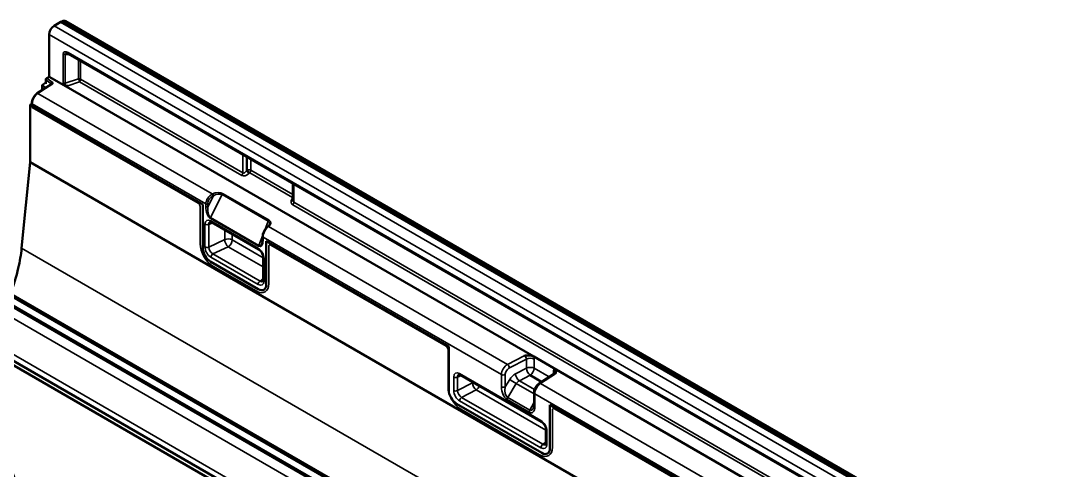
# Model space of a CAD drawing. Header units: millimetres. Extents: x 0 to 1485, y 0 to 1050.
# Drawn here: x 112.8 to 296.8, y 279.5 to 359.6 of the extents above; entities that cross this region are included whole.
import ezdxf

# ---------------------------------------------------------------- set-up
doc = ezdxf.new("R2010")
doc.units = ezdxf.units.MM
doc.header["$LTSCALE"] = 2.5
doc.layers.add('Sichtbar (ISO)', color=7, linetype='Continuous', lineweight=50)
doc.layers.add('Sichtbar schmal (ISO)', color=7, linetype='Continuous', lineweight=35)

msp = doc.modelspace()

# ---------------------------------------------------------------- linework, layer by layer
at = {"layer": 'Sichtbar (ISO)'}
for p, q in [((120.039, 359.409), (118.801, 358.695)), ((120.308, 359.532), (120.039, 359.409)), ((296.462, 257.551), (120.039, 359.409)), ((297.263, 257.688), (120.84, 359.546)), ((117.917, 349.611), (117.917, 357.164)), ((291.061, 255.739), (121.403, 353.692)), ((117.917, 349.611), (117.496, 349.368)), ((120.539, 348.098), (117.917, 349.611)), ((118.353, 348.305), (115.809, 346.674)), ((116.68, 348.113), (117.318, 348.598)), ((116.68, 348.113), (117.333, 347.651)), ((116.68, 347.232), (116.68, 348.113)), ((117.318, 348.361), (117.318, 349.061)), ((204.328, 299.722), (120.539, 348.098)), ((114.857, 344.837), (114.558, 344.61)), ((145.318, 326.851), (114.558, 344.61)), ((114.558, 344.61), (114.558, 334.404)), ((114.857, 344.906), (114.857, 344.507)), ((114.558, 334.404), (113.027, 319.044)), ((465.283, 131.913), (114.558, 334.404)), ((71.955, 331.648), (248.378, 229.79)), ((73.818, 332.425), (250.241, 230.567)), ((161.378, 330.612), (161.378, 327.588)), ((145.318, 319.095), (145.318, 326.851)), ((146.865, 323.707), (155.291, 318.842)), ((423.918, 117.828), (70.364, 321.952)), ((70.541, 322.667), (246.964, 220.809)), ((156.929, 322.95), (156.906, 322.934)), ((70.541, 321.85), (246.964, 219.992)), ((156.01, 321.146), (156.01, 320.668)), ((189.158, 301.54), (156.631, 320.319)), ((156.631, 320.319), (156.631, 312.563)), ((155.217, 311.746), (146.732, 316.645)), ((156.096, 317.448), (156.096, 313.4)), ((189.158, 293.783), (189.158, 301.54)), ((207.929, 297.643), (204.328, 299.722)), ((191.211, 296.471), (205.697, 288.108)), ((203.682, 296.421), (205.726, 295.241)), ((207.992, 296.694), (205.273, 294.95)), ((291.719, 249.267), (207.929, 297.643)), ((204.373, 293.283), (204.373, 291.108)), ((205.775, 282.556), (190.572, 291.334)), ((246.434, 268.472), (207.189, 291.13)), ((207.189, 291.13), (207.189, 283.373)), ((206.503, 286.706), (206.503, 284.297))]:
    msp.add_line(p, q, dxfattribs=at)
for centre, major_axis, ratio, start_param, end_param in [((118.801, 357.674), (-0.625, -1.083), 0.5773503, 3.9269908, 5.4977871), ((120.215, 358.464), (0.625, 1.083), 0.5773503, 0, 0.6806784), ((117.496, 349.164), (-0.126, -0.217), 0.5773419, 3.9308033, 5.5015996), ((146.732, 318.278), (-1, 1.732), 0.5773503, 0.7853982, 2.3561945), ((155.217, 313.379), (1, -1.732), 0.5773503, 5.4977871, 7.0685835), ((190.572, 292.967), (-1, 1.732), 0.5773503, 0.7853982, 2.3561945), ((205.775, 284.189), (1, -1.732), 0.5773503, 5.4977871, 7.0685835)]:
    msp.add_ellipse(centre, major_axis=major_axis, ratio=ratio, start_param=start_param, end_param=end_param, dxfattribs=at)
for points, knots in [([(121.403, 353.692), (121.38, 353.705), (121.357, 353.717), (121.314, 353.739), (121.293, 353.748), (121.255, 353.764), (121.237, 353.77), (121.205, 353.78), (121.191, 353.784), (121.167, 353.789), (121.158, 353.79), (121.151, 353.791)], [4.9585859, 4.9585859, 4.9585859, 4.9585859, 5.0563359, 5.0563359, 5.1540859, 5.1540859, 5.2518359, 5.2518359, 5.3495859, 5.3495859, 5.4473359, 5.4473359, 5.4473359, 5.4473359]), ([(118.353, 348.305), (118.36, 348.31), (118.365, 348.314), (118.372, 348.32), (118.374, 348.322), (118.375, 348.323), (118.375, 348.323), (118.375, 348.323)], [3.19395253, 3.19395253, 3.19395253, 3.19395253, 3.34056019, 3.34056019, 3.48716785, 3.48716785, 3.52208117, 3.52208117, 3.52208117, 3.52208117]), ([(121.246, 348.012), (121.243, 348.011), (121.241, 348.011), (121.093, 348.001), (120.965, 347.999), (120.789, 348.015), (120.727, 348.025), (120.622, 348.057), (120.578, 348.075), (120.539, 348.098)], [-0.00147736, -0.00147736, -0.00147736, -0.00147736, 0, 0, 0.09465533, 0.09465533, 0.14829094, 0.14829094, 0.19047773, 0.19047773, 0.19047773, 0.19047773]), ([(115.809, 346.674), (115.703, 346.606), (115.601, 346.52), (115.41, 346.323), (115.322, 346.211), (115.164, 345.97), (115.094, 345.84), (114.98, 345.575), (114.935, 345.438), (114.873, 345.168), (114.857, 345.034), (114.857, 344.906)], [-1.5707963, -1.5707963, -1.5707963, -1.5707963, -1.2566371, -1.2566371, -0.9424778, -0.9424778, -0.6283185, -0.6283185, -0.3141593, -0.3141593, 0, 0, 0, 0]), ([(146.865, 323.707), (146.834, 323.725), (146.804, 323.74), (146.751, 323.762), (146.727, 323.77), (146.686, 323.781), (146.669, 323.783), (146.642, 323.785), (146.633, 323.785), (146.621, 323.783), (146.619, 323.783), (146.618, 323.782)], [-0.77993495, -0.77993495, -0.77993495, -0.77993495, -0.64466595, -0.64466595, -0.50939694, -0.50939694, -0.37412793, -0.37412793, -0.23885892, -0.23885892, -0.10358992, -0.10358992, -0.10358992, -0.10358992]), ([(156.01, 321.146), (156.01, 321.273), (156.026, 321.406), (156.083, 321.676), (156.125, 321.813), (156.233, 322.081), (156.298, 322.211), (156.447, 322.456), (156.53, 322.57), (156.709, 322.773), (156.805, 322.862), (156.906, 322.934)], [0, 0, 0, 0, 0.3141593, 0.3141593, 0.6283185, 0.6283185, 0.9424778, 0.9424778, 1.2566371, 1.2566371, 1.5707963, 1.5707963, 1.5707963, 1.5707963]), ([(156.929, 322.95), (156.958, 322.971), (156.985, 322.992), (157.034, 323.035), (157.057, 323.056), (157.097, 323.099), (157.115, 323.12), (157.147, 323.162), (157.16, 323.182), (157.182, 323.221), (157.191, 323.24), (157.198, 323.258)], [4.71238898, 4.71238898, 4.71238898, 4.71238898, 4.82100907, 4.82100907, 4.92962917, 4.92962917, 5.03824926, 5.03824926, 5.14686936, 5.14686936, 5.25548945, 5.25548945, 5.25548945, 5.25548945]), ([(155.899, 319.938), (155.913, 319.972), (155.925, 320.01), (155.948, 320.092), (155.959, 320.136), (155.977, 320.229), (155.985, 320.279), (155.997, 320.383), (156.002, 320.437), (156.008, 320.55), (156.01, 320.608), (156.01, 320.668)], [0.89985535, 0.89985535, 0.89985535, 0.89985535, 1.00847545, 1.00847545, 1.11709554, 1.11709554, 1.22571564, 1.22571564, 1.33433573, 1.33433573, 1.44295583, 1.44295583, 1.44295583, 1.44295583]), ([(113.027, 319.044), (112.913, 317.9), (112.716, 316.722), (112.089, 314.009), (111.613, 312.474), (111.021, 310.945)], [-13.0775623, -13.0775623, -13.0775623, -13.0775623, -12.2791732, -12.2791732, -11.2703504, -11.2703504, -11.2703504, -11.2703504]), ([(156.096, 317.448), (156.096, 317.514), (156.089, 317.591), (156.056, 317.76), (156.029, 317.852), (155.957, 318.043), (155.911, 318.141), (155.802, 318.329), (155.74, 318.42), (155.609, 318.582), (155.539, 318.653), (155.409, 318.766), (155.347, 318.81), (155.291, 318.842)], [-0.779935, -0.779935, -0.779935, -0.779935, -0.5315834, -0.5315834, -0.2717127, -0.2717127, -0.0034149, -0.0034149, 0.2679019, 0.2679019, 0.536284, 0.536284, 0.779935, 0.779935, 0.779935, 0.779935]), ([(156.036, 313.148), (156.036, 313.148), (156.038, 313.149), (156.044, 313.157), (156.049, 313.163), (156.06, 313.185), (156.067, 313.2), (156.08, 313.241), (156.085, 313.267), (156.094, 313.327), (156.096, 313.361), (156.096, 313.4)], [-0.72725902, -0.72725902, -0.72725902, -0.72725902, -0.58180722, -0.58180722, -0.43635541, -0.43635541, -0.29090361, -0.29090361, -0.1454518, -0.1454518, 0, 0, 0, 0]), ([(204.328, 299.722), (204.223, 299.783), (204.098, 299.831), (203.776, 299.912), (203.595, 299.929), (203.17, 299.945), (202.892, 299.918), (202.622, 299.892), (202.621, 299.892), (202.62, 299.892)], [0, 0, 0, 0, 0.08967806, 0.08967806, 0.20998507, 0.20998507, 0.4517981, 0.4517981, 0.45295355, 0.45295355, 0.45295355, 0.45295355]), ([(191.211, 296.471), (191.179, 296.489), (191.149, 296.504), (191.095, 296.527), (191.07, 296.535), (191.029, 296.545), (191.012, 296.547), (190.987, 296.548), (190.978, 296.548), (190.968, 296.546), (190.966, 296.545), (190.966, 296.545)], [-0.4598187, -0.4598187, -0.4598187, -0.4598187, -0.31974524, -0.31974524, -0.17967178, -0.17967178, -0.03959831, -0.03959831, 0.10047515, 0.10047515, 0.24054861, 0.24054861, 0.24054861, 0.24054861]), ([(208.224, 296.656), (208.224, 296.657), (208.224, 296.658), (208.27, 296.814), (208.316, 296.974), (208.288, 297.22), (208.259, 297.324), (208.118, 297.51), (208.035, 297.582), (207.929, 297.643)], [-0.0007807, -0.0007807, -0.0007807, -0.0007807, 0, 0, 0.16338726, 0.16338726, 0.24467583, 0.24467583, 0.30526914, 0.30526914, 0.30526914, 0.30526914]), ([(208.164, 296.901), (208.164, 296.901), (208.163, 296.898), (208.159, 296.884), (208.153, 296.869), (208.129, 296.826), (208.111, 296.8), (208.061, 296.745), (208.029, 296.717), (207.992, 296.694)], [0.21167974, 0.21167974, 0.21167974, 0.21167974, 0.30312438, 0.30312438, 0.45468658, 0.45468658, 0.60624877, 0.60624877, 0.75781096, 0.75781096, 0.75781096, 0.75781096]), ([(205.273, 294.95), (205.165, 294.881), (205.067, 294.798), (204.886, 294.61), (204.804, 294.506), (204.658, 294.284), (204.595, 294.166), (204.489, 293.921), (204.448, 293.795), (204.39, 293.54), (204.373, 293.412), (204.373, 293.283)], [-1.5707963, -1.5707963, -1.5707963, -1.5707963, -1.2566371, -1.2566371, -0.9424778, -0.9424778, -0.6283185, -0.6283185, -0.3141593, -0.3141593, 0, 0, 0, 0]), ([(204.373, 291.108), (204.373, 291.053), (204.371, 291), (204.364, 290.9), (204.358, 290.852), (204.344, 290.764), (204.336, 290.722), (204.316, 290.648), (204.305, 290.614), (204.283, 290.555), (204.271, 290.53), (204.26, 290.509)], [-1.4967652, -1.4967652, -1.4967652, -1.4967652, -1.38113706, -1.38113706, -1.26550892, -1.26550892, -1.14988077, -1.14988077, -1.03425263, -1.03425263, -0.91862448, -0.91862448, -0.91862448, -0.91862448]), ([(206.503, 286.706), (206.503, 286.773), (206.496, 286.85), (206.463, 287.02), (206.436, 287.114), (206.363, 287.306), (206.316, 287.406), (206.207, 287.596), (206.144, 287.687), (206.012, 287.849), (205.943, 287.921), (205.813, 288.033), (205.752, 288.076), (205.697, 288.108)], [-1.105507, -1.105507, -1.105507, -1.105507, -0.8565333, -0.8565333, -0.5948252, -0.5948252, -0.3242428, -0.3242428, -0.051128, -0.051128, 0.2177651, 0.2177651, 0.4598187, 0.4598187, 0.4598187, 0.4598187]), ([(206.443, 284.044), (206.443, 284.044), (206.443, 284.044), (206.449, 284.05), (206.453, 284.056), (206.465, 284.077), (206.472, 284.092), (206.485, 284.133), (206.492, 284.159), (206.5, 284.221), (206.503, 284.257), (206.503, 284.297)], [-0.75781096, -0.75781096, -0.75781096, -0.75781096, -0.60624877, -0.60624877, -0.45468658, -0.45468658, -0.30312438, -0.30312438, -0.15156219, -0.15156219, 0, 0, 0, 0])]:
    msp.add_open_spline(points, degree=3, knots=knots, dxfattribs=at)
at = {"layer": 'Sichtbar schmal (ISO)'}
for p, q in [((295.224, 256.837), (118.801, 358.695)), ((296.731, 257.674), (120.308, 359.532)), ((294.34, 255.306), (117.917, 357.164)), ((120.422, 353.7), (120.422, 348.539)), ((120.776, 348.454), (120.776, 353.615)), ((120.776, 353.615), (121.698, 353.521)), ((290.958, 255.968), (121.3, 353.921)), ((123.19, 352.66), (123.19, 349.259)), ((123.544, 349.174), (123.544, 352.456)), ((115.944, 346.668), (118.488, 348.299)), ((117.318, 349.061), (118.308, 348.381)), ((118.499, 348.677), (117.496, 349.368)), ((118.308, 348.381), (118.308, 348.276)), ((123.19, 349.259), (120.776, 348.454)), ((121.246, 348.012), (123.367, 348.719)), ((123.367, 348.719), (152.269, 332.032)), ((152.446, 332.488), (123.544, 349.174)), ((147.019, 328.727), (115.944, 346.668)), ((114.93, 344.804), (145.866, 326.943)), ((114.93, 344.171), (114.93, 344.804)), ((144.5, 327.099), (114.93, 344.171)), ((152.446, 335.769), (152.446, 332.488)), ((153.086, 332.845), (153.086, 335.4)), ((153.23, 335.316), (153.23, 332.985)), ((153.871, 332.953), (153.871, 334.947)), ((153.23, 332.985), (153.086, 332.845)), ((161.378, 328.619), (153.871, 332.953)), ((71.686, 331.46), (248.109, 229.602)), ((73.193, 332.363), (249.616, 230.505)), ((153.549, 332.357), (153.694, 332.497)), ((153.694, 332.497), (161.336, 328.085)), ((70.895, 329.988), (247.318, 228.13)), ((161.524, 327.246), (161.524, 330.528)), ((147.204, 328.424), (146.2, 326.455)), ((146.71, 324.504), (148.805, 328.61)), ((147.047, 328.74), (147.019, 328.727)), ((147.176, 328.411), (147.204, 328.424)), ((148.805, 328.61), (156.999, 323.879)), ((157.144, 324.05), (148.95, 328.78)), ((161.336, 328.085), (161.235, 327.92)), ((144.852, 319.837), (144.852, 326.488)), ((145.866, 326.943), (145.866, 326.465)), ((146.2, 326.455), (146.2, 326.933)), ((161.347, 326.791), (253.385, 273.653)), ((253.562, 274.108), (161.524, 327.246)), ((146.678, 324.369), (155.271, 319.408)), ((155.303, 319.543), (146.71, 324.504)), ((155.188, 319.071), (146.761, 323.936)), ((156.999, 323.879), (156.43, 322.425)), ((247.318, 221.72), (70.895, 323.578)), ((145.706, 323.327), (145.706, 319.279)), ((146.375, 323.307), (147.105, 323.568)), ((146.375, 319.258), (146.375, 323.307)), ((149.232, 322.34), (149.232, 320.594)), ((157.051, 322.935), (157.074, 322.951)), ((199.643, 298.344), (157.051, 322.935)), ((149.232, 320.594), (146.375, 319.258)), ((150.568, 320.554), (150.568, 321.569)), ((156.096, 317.362), (150.568, 320.554)), ((156.029, 321.399), (155.303, 319.543)), ((156.083, 321.044), (198.545, 296.529)), ((156.083, 320.565), (156.083, 321.044)), ((463.752, 116.553), (113.027, 319.044)), ((147.126, 318.05), (149.861, 319.329)), ((149.861, 319.329), (156.096, 315.729)), ((157.097, 319.418), (157.097, 312.767)), ((188.694, 301.584), (157.449, 319.623)), ((146.773, 317.438), (155.176, 312.586)), ((155.53, 313.199), (147.126, 318.05)), ((156.243, 313.195), (156.243, 317.244)), ((154.808, 311.435), (147.141, 315.862)), ((156.096, 313.603), (155.53, 313.199)), ((189.046, 294.321), (189.046, 300.972)), ((202.62, 299.892), (199.643, 298.344)), ((199.978, 297.722), (203.013, 299.299)), ((203.013, 299.299), (203.013, 297.666)), ((204.389, 297.645), (204.389, 299.278)), ((190.74, 296.075), (191.421, 296.35)), ((205.593, 288.337), (191.108, 296.7)), ((198.545, 296.529), (198.545, 294.353)), ((199.234, 294.343), (199.234, 296.518)), ((203.013, 297.666), (201.089, 296.666)), ((201.758, 295.42), (203.682, 296.421)), ((203.682, 296.421), (205.726, 295.241)), ((207.066, 296.1), (204.389, 297.645)), ((205.543, 294.938), (208.224, 296.656)), ((207.869, 297.27), (207.869, 296.614)), ((190.052, 296.085), (190.052, 293.676)), ((190.74, 293.665), (190.74, 296.075)), ((193.403, 295.05), (190.74, 293.665)), ((193.403, 295.206), (193.403, 295.05)), ((200.036, 295.641), (199.234, 294.343)), ((199.672, 292.443), (201.205, 294.923)), ((201.205, 294.923), (204.373, 293.094)), ((204.47, 293.854), (201.758, 295.42)), ((248.135, 270.347), (205.543, 294.938)), ((191.467, 292.45), (194.072, 293.804)), ((205.941, 284.094), (191.467, 292.45)), ((194.072, 293.804), (206.503, 286.627)), ((203.6, 290.175), (199.672, 292.443)), ((204.52, 290.904), (204.52, 293.079)), ((204.52, 293.079), (246.982, 268.564)), ((191.114, 291.838), (205.587, 283.481)), ((199.568, 292.095), (203.497, 289.826)), ((204.373, 291.612), (203.6, 290.175)), ((205.366, 282.245), (191.335, 290.346)), ((207.655, 290.228), (207.655, 283.577)), ((245.616, 268.72), (208.007, 290.433)), ((206.65, 284.093), (206.65, 286.502)), ((206.503, 284.454), (205.941, 284.094))]:
    msp.add_line(p, q, dxfattribs=at)
for centre, major_axis, ratio, start_param, end_param in [((121.422, 353.021), (-0.887, 0.982), 0.4696983, 5.3149614, 6.7626592), ((120.776, 353.904), (0.5, 0), 0.5773503, 3.9269908, 4.712389), ((121.776, 353.225), (-0.99, 0.471), 0.3274367, 5.5405763, 6.4995242), ((121.653, 354.125), (-0.25, -0.433), 0.5773503, 5.4977871, 6.2831853), ((118.499, 348.473), (0.142, 0.206), 0.6254727, 0.8330097, 2.403806), ((118.116, 348.288), (0.25, 0), 0.5773503, 0.1679057, 0.6981317), ((118.488, 348.095), (-0.135, 0.21), 0.6067752, 5.4701999, 6.2831853), ((118.116, 348.492), (0.5, 0), 0.5773503, 5.550147, 6.981317), ((120.776, 348.743), (0.5, 0), 0.5773503, 3.9269908, 4.712389), ((121.422, 348.295), (0.88, -0.634), 0.7500077, 3.6371709, 4.1238659), ((121.776, 348.499), (-1.014, -0.176), 0.4674415, 6.0152586, 7.2246878), ((123.19, 348.97), (-0.5, 0), 0.5773503, 3.9269908, 4.712389), ((123.19, 348.97), (0.158, -0.474), 0.2182179, 0.9410069, 2.1504361), ((123.19, 348.97), (0.25, 0.433), 0.5773503, 4.4505896, 5.4977871), ((115.944, 345.443), (0.703, 1.326), 0.5516312, 0.7653998, 2.3361961), ((115.944, 346.464), (-0.135, 0.21), 0.6067752, 5.4701999, 6.2831853), ((115.107, 344.906), (-0.25, 0), 0.5773503, 0, 0.7853982), ((153.517, 332.749), (-0.5, 0), 0.5773503, 3.9269908, 5.3232542), ((153.517, 332.749), (0.348, -0.359), 0.12175, 3.8809968, 5.3648595), ((153.517, 332.749), (0.25, 0.433), 0.5773503, 4.4505896, 5.4977871), ((152.092, 332.284), (0.25, 0.433), 0.5773503, 4.4505896, 5.4977871), ((152.976, 332.912), (-0.843, -0.771), 0.6979017, 0.2172594, 1.6135228), ((152.799, 333.163), (-0.342, -0.682), 0.5346109, 6.2521364, 7.6483998), ((153.373, 332.609), (0.348, -0.359), 0.12175, 3.8809968, 5.3648595), ((147.019, 327.502), (-0.857, -1.235), 0.625286, 3.9790037, 5.5498), ((147.176, 327.39), (0.734, 1.017), 0.6341106, 0.8499338, 2.4207302), ((147.019, 328.523), (0.106, -0.226), 0.5138379, 0.8325514, 2.4033477), ((147.834, 328.179), (-1.42, -0.216), 0.5346616, 3.7311777, 5.2162444), ((147.047, 328.536), (-0.106, 0.226), 0.5138379, 3.974144, 5.5449403), ((147.834, 327.975), (1.188, 0.394), 0.5354703, 0.458747, 1.9438137), ((148.95, 328.576), (0.125, 0.217), 0.5773503, 0.7853982, 1.7453293), ((162.054, 327.67), (-0.843, -0.771), 0.6979017, 5.1041813, 6.5004447), ((161.059, 328.171), (0.426, -0.261), 0.2960565, 5.3117602, 5.7193289), ((161.16, 328.336), (-0.25, -0.433), 0.5773503, 1.3089969, 1.4498652), ((161.16, 328.336), (0.426, -0.261), 0.2960565, 5.3117602, 5.4187278), ((161.878, 327.922), (-0.342, -0.682), 0.5346109, 5.4667382, 6.2521364), ((144.498, 326.69), (-0.249, 0.434), 0.5805074, 3.9338933, 5.499219), ((146.042, 327.045), (-0.25, 0), 0.5773503, 0.7853982, 2.2514747), ((146.754, 326.104), (0.229, -1.806), 0.4754597, 4.4513154, 5.936382), ((146.042, 326.567), (-0.25, 0), 0.5773503, 0.7853982, 2.2514747), ((146.931, 326.206), (-0.065, -1.747), 0.4267709, 4.5855287, 6.0705954), ((161.171, 327.042), (-0.25, -0.433), 0.5773503, 1.3089969, 2.3561945), ((146.773, 322.698), (-0.758, 1.313), 0.5710761, 5.5032504, 7.0631203), ((147.126, 322.902), (-0.586, 0.84), 0.5621281, 6.1312507, 7.0147756), ((146.855, 324.471), (-0.125, -0.217), 0.5773503, 4.8869219, 5.4977871), ((147.115, 324.14), (-0.25, -0.433), 0.5773503, 5.4977871, 6.2831853), ((157.144, 323.845), (0.125, 0.217), 0.5773503, 0.7853982, 1.7453293), ((156.102, 323.201), (1.108, 0.44), 0.6019721, 5.7715073, 6.7134735), ((156.102, 323.405), (-1.36, -0.242), 0.5782051, 2.2586988, 3.7437654), ((146.06, 323.531), (0.5, 0), 0.5773503, 3.9269908, 5.3930674), ((157.051, 321.71), (0.659, 1.351), 0.5249266, 0.7487243, 2.3195206), ((157.051, 322.731), (-0.145, 0.204), 0.634537, 5.439648, 6.2831853), ((157.074, 322.747), (-0.145, 0.204), 0.634537, 5.439648, 6.2831853), ((149.861, 320.146), (-1, 0), 0.5773503, 3.9269908, 5.3930674), ((149.861, 320.146), (0.424, -0.906), 0.5138379, 3.974144, 5.5449403), ((149.861, 320.146), (0.5, 0.866), 0.5773503, 3.9269908, 5.4977871), ((155.195, 321.231), (0.383, -1.887), 0.4251727, 5.9237943, 7.408861), ((156.26, 321.146), (-0.25, 0), 0.5773503, 0, 0.7853982), ((156.26, 320.668), (-0.25, 0), 0.5773503, 0, 0.7853982), ((147.153, 318.523), (-1.616, 2.822), 0.5805074, 0.7923007, 2.3576264), ((146.773, 318.663), (0.758, -1.299), 0.5773328, 3.9214978, 5.4922942), ((146.06, 319.483), (0.5, 0), 0.5773503, 3.9269908, 5.3930674), ((147.126, 318.867), (-0.553, 0.841), 0.6058841, 0.7449672, 2.3157635), ((155.176, 317.846), (-0.75, 1.299), 0.5836934, 3.932454, 5.4923239), ((155.541, 319.275), (-0.25, -0.433), 0.5773503, 5.4977871, 6.2831853), ((155.447, 319.51), (-0.125, -0.217), 0.5773503, 4.8869219, 5.4977871), ((155.371, 321.333), (0.111, -1.839), 0.3793738, 6.0282942, 6.9702604), ((157.451, 319.211), (-0.25, 0.437), 0.5741908, 5.5045995, 7.0699252), ((147.126, 317.642), (0.25, 0.433), 0.5773503, 0.7853982, 2.3561945), ((156.596, 317.448), (-0.5, 0), 0.5773503, 0, 0.7853982), ((154.796, 314.11), (1.625, -2.838), 0.5741908, 5.5045995, 7.0699252), ((155.53, 312.791), (0.25, 0.433), 0.5773503, 0.7853982, 2.3561945), ((155.176, 313.811), (-0.758, 1.299), 0.5773328, 2.3507015, 3.9214978), ((155.53, 314.015), (0.473, -0.888), 0.5470267, 5.5109434, 6.3544807), ((156.596, 313.4), (-0.5, 0), 0.5773503, 0, 0.7853982), ((188.692, 301.174), (-0.249, 0.434), 0.5805074, 3.9338933, 5.499219), ((202.62, 299.483), (0.297, -0.406), 0.632959, 0.7137843, 2.2845807), ((199.643, 297.12), (-0.791, -1.275), 0.5971443, 3.9457162, 5.5165125), ((199.643, 297.936), (-0.231, 0.444), 0.5463429, 3.9518352, 5.5226315), ((203.682, 298.87), (1, 0), 0.5773503, 0.7853982, 2.3038346), ((203.327, 299.892), (-0.752, 1.299), 0.5773492, 3.9256194, 4.2654563), ((191.114, 295.465), (-0.75, 1.31), 0.5741908, 5.5045995, 7.0699252), ((191.467, 295.669), (-0.557, 0.847), 0.5550547, 6.1728645, 7.0378229), ((191.461, 296.904), (-0.25, -0.433), 0.5773503, 5.4977871, 6.2831853), ((198.899, 296.733), (-0.5, 0), 0.5773503, 0.7853982, 2.3038346), ((199.978, 296.905), (0.541, 0.842), 0.6067281, 0.8144677, 2.3852641), ((201.089, 295.033), (-1.083, -1.683), 0.6067281, 3.9560604, 4.7414586), ((201.758, 296.237), (0.461, -0.887), 0.5463429, 3.9518352, 5.5226315), ((203.682, 297.237), (1, 0), 0.5773503, 0.7853982, 2.3038346), ((203.682, 297.237), (0.461, -0.887), 0.5463429, 3.9518352, 5.5226315), ((203.682, 297.237), (0.5, 0.866), 0.5773503, 3.9269908, 5.4977871), ((208.931, 296.656), (0.752, -1.299), 0.5773492, 3.5857825, 3.9256194), ((207.161, 296.861), (1, 0), 0.5773503, 0.046835, 0.7853982), ((208.224, 296.248), (-0.217, 0.453), 0.5150771, 5.5340117, 6.3469971), ((191.347, 293.007), (-1.616, 2.822), 0.5805074, 0.7923007, 2.3576264), ((190.405, 296.289), (0.5, 0), 0.5773503, 3.9269908, 5.4454273), ((194.072, 294.621), (-1, 0), 0.5773503, 5.2516943, 5.4454273), ((194.072, 294.621), (0.461, -0.887), 0.5463429, 3.9518352, 5.5226315), ((194.072, 294.621), (0.5, 0.866), 0.5773503, 3.9269908, 4.8855154), ((198.899, 294.557), (0.5, 0), 0.5773503, 3.9269908, 5.4454273), ((199.608, 293.804), (0.453, -1.8), 0.5337489, 4.2715845, 5.0889953), ((199.961, 294.008), (-0.137, -1.612), 0.4722145, 4.5434755, 6.0772562), ((200.705, 295.212), (-0.851, 0.526), 0.0213807, 4.0972327, 5.6310135), ((201.758, 294.604), (0.587, 0.814), 0.6339676, 0.8497214, 1.6351196), ((205.543, 293.713), (0.712, 1.321), 0.55685, 0.7691142, 2.3399105), ((205.543, 294.53), (-0.27, 0.421), 0.6067752, 5.4701999, 6.2831853), ((191.114, 293.063), (0.752, -1.299), 0.5773492, 3.9256194, 5.4964157), ((190.405, 293.88), (0.5, 0), 0.5773503, 3.9269908, 5.4454273), ((191.467, 293.267), (-0.523, 0.854), 0.5921607, 0.7688057, 2.339602), ((191.467, 292.042), (0.25, 0.433), 0.5773503, 0.7853982, 2.3561945), ((199.608, 293.804), (0.453, -1.8), 0.5337489, 5.0889953, 5.359804), ((199.608, 293.804), (0.453, -1.8), 0.5337489, 5.359804, 5.8053653), ((199.922, 292.299), (-0.25, -0.433), 0.5773503, 4.712389, 5.4977871), ((204.873, 293.283), (-0.5, 0), 0.5773503, 0, 0.7853982), ((203.458, 291.581), (0.523, -1.84), 0.5024114, 0.2385499, 1.0559607), ((204.873, 291.108), (-0.5, 0), 0.5773503, 0, 0.7853982), ((203.85, 290.031), (0.25, 0.433), 0.5773503, 1.5707963, 2.3561945), ((203.458, 291.581), (0.523, -1.84), 0.5024114, 5.8053653, 6.2509265), ((203.811, 291.785), (-0.032, -1.665), 0.4378468, 6.0335333, 6.9891733), ((203.458, 291.581), (0.523, -1.84), 0.5024114, 6.2509265, 6.5217352), ((208.009, 290.022), (-0.25, 0.437), 0.5741908, 5.5045995, 7.0699252), ((205.587, 287.109), (-0.746, 1.303), 0.5805074, 3.9338933, 5.499219), ((205.947, 288.541), (-0.25, -0.433), 0.5773503, 5.4977871, 6.2831853), ((207.003, 286.706), (-0.5, 0), 0.5773503, 0, 0.7853982), ((205.354, 284.921), (1.625, -2.838), 0.5741908, 5.5045995, 7.0699252), ((205.941, 283.686), (0.25, 0.433), 0.5773503, 0.7853982, 2.3561945), ((205.587, 284.706), (-0.752, 1.299), 0.5773492, 2.3548231, 3.9256194), ((205.941, 284.91), (0.484, -0.877), 0.562131, 5.5075341, 6.3205194), ((207.003, 284.297), (-0.5, 0), 0.5773503, 0, 0.7853982)]:
    msp.add_ellipse(centre, major_axis=major_axis, ratio=ratio, start_param=start_param, end_param=end_param, dxfattribs=at)
msp.add_open_spline([(113.134, 272.869), (112.901, 274.657), (112.443, 276.574), (111.432, 279.177), (111.104, 279.908), (110.356, 281.339), (109.937, 282.035), (108.914, 283.498), (108.274, 284.257), (106.939, 285.54), (106.231, 286.077), (105.53, 286.481)], degree=3, knots=[0, 0, 0, 0, 1.2308043, 1.2308043, 1.7116125, 1.7116125, 2.1924208, 2.1924208, 2.7909341, 2.7909341, 3.3851362, 3.3851362, 3.3851362, 3.3851362], dxfattribs=at)

doc.saveas('drawing.dxf')
